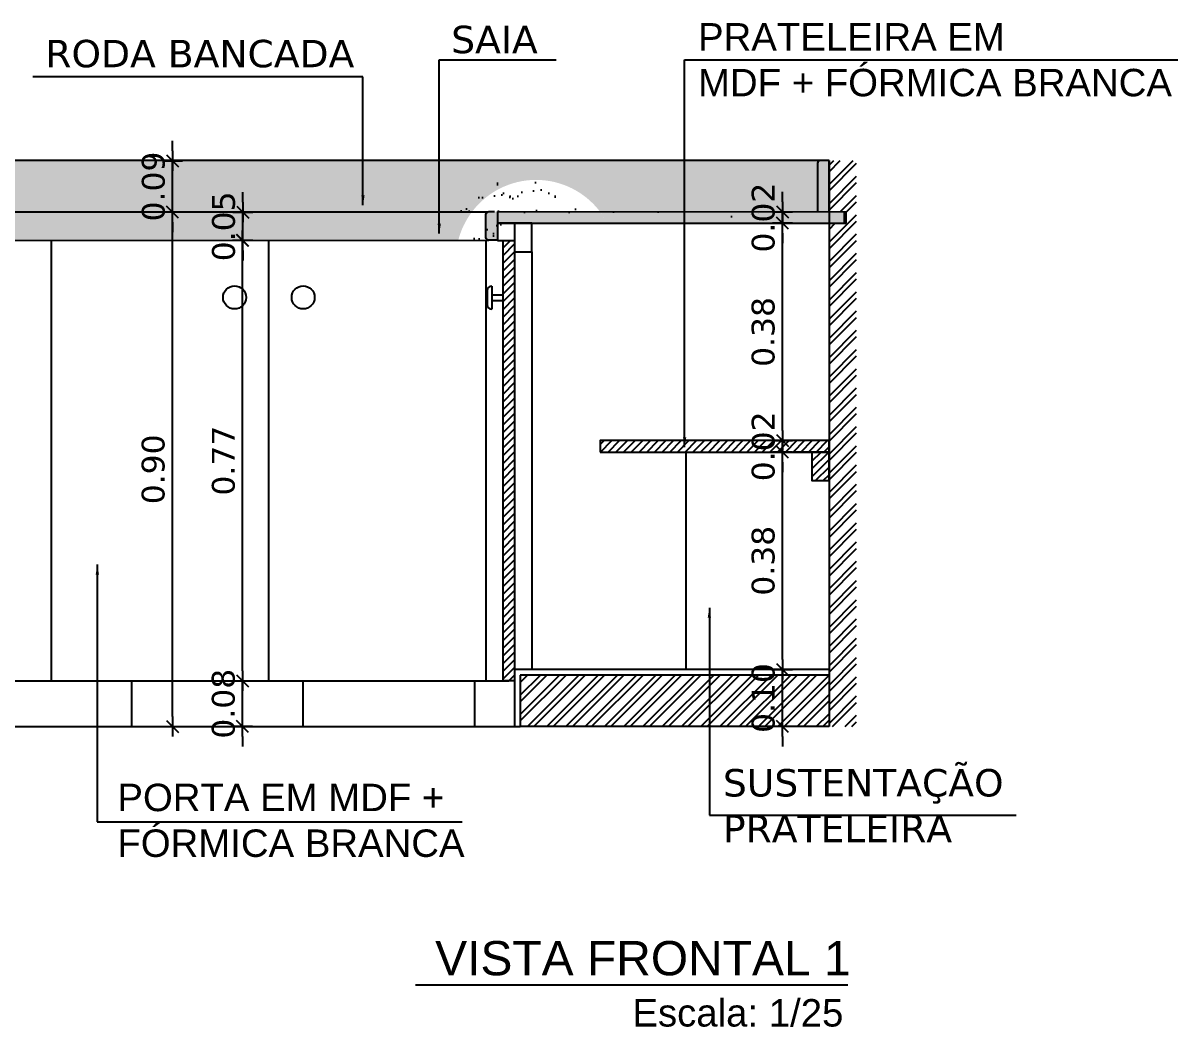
# Model space of a CAD drawing. Extents: x -36 to 357, y 137 to 237.
# Drawn here: x 18.57 to 20.59, y 147.239 to 148.995 of the extents above; entities that cross this region are included whole.
import ezdxf

# ---------------------------------------------------------------- set-up
doc = ezdxf.new("R2010")
doc.units = 0
doc.header["$LTSCALE"] = 0.01
doc.layers.get('0').update_dxf_attribs({"linetype": 'CONTINUOUS'})
doc.layers.get('DEFPOINTS').update_dxf_attribs({"linetype": 'CONTINUOUS'})
for name, color, linetype in [('01', 1, 'CONTINUOUS'), ('252', 252, 'CONTINUOUS'), ('A-AREAS', 2, 'CONTINUOUS'), ('A-COTAS', 1, 'CONTINUOUS'), ('A-HACHURAPARED', 254, 'CONTINUOUS'), ('A-PISOS-IDEN', 9, 'CONTINUOUS'), ('A-SOLEIRA', 1, 'CONTINUOUS'), ('AR-CORTE', 1, 'CONTINUOUS'), ('ARQ-CTA-1_025', 1, 'CONTINUOUS'), ('ARQ-HTC', 9, 'CONTINUOUS'), ('ARQ-SMB-1_025', 1, 'CONTINUOUS'), ('ARQ-TXT-1_025', 2, 'CONTINUOUS'), ('ARQ_CORTE1', 3, 'CONTINUOUS')]:
    doc.layers.add(name, color=color, linetype=linetype)
doc.styles.add('ESC-50-A20', font='arial.ttf', dxfattribs={"height": 0.1})
doc.styles.add('FNDE Texto Cota 0025', font='verdana.ttf', dxfattribs={"height": 0.04})
doc.dimstyles.new('FNDE 1-0025', dxfattribs={"dimscale": 5, "dimtxt": 0.04, "dimasz": 0.0035, "dimexe": 0.15, "dimexo": 0.15, "dimgap": 0.0025, "dimtad": 1, "dimzin": 1, "dimdsep": 46, "dimtxsty": 'FNDE Texto Cota 0025', "dimblk": 'tic', "dimcen": 0.015, "dimdle": 0.15, "dimse1": 1, "dimse2": 1, "dimclrd": 251, "dimclre": 251, "dimclrt": 256, "dimaunit": 1, "dimadec": 3, "dimazin": 0, "dimtfac": 1, "dimtix": 1, "dimtmove": 2, "dimatfit": 3, "dimfxl": 0.15, "dimtvp": 1, "dimtolj": 1, "dimtzin": 0, "dimarcsym": 0})
pattern_1 = [(217.5, (52.102056, -15.95451), (0.001600031, -0.048941324), [0, -0.038608, 0, -0.04318, 0, -0.041275]), (187.5, (52.102056, -15.95451), (-0.044952328, -0.07168251), [0, -0.020828, 0, -0.034798, 0, -0.013335]), (147.5, (52.1333, -15.95451), (-0.079099237, -0.000143718), [0, -0.0127, 0, -0.04572, 0, -0.05969]), (137.5, (52.1333, -15.95451), (-0.076355645, -0.022292932), [0, -0.00635, 0, -0.029972, 0, -0.03429])]

# ---------------------------------------------------------------- blocks, each defined once
blk = doc.blocks.new('tic')
at = {"color": 251}
for p, q in [((-1, 0), (1, 0)), ((0, -1), (0, 1))]:
    blk.add_line(p, q, dxfattribs=at)
blk.add_line((-0.6, -0.6), (0.6, 0.6))
blk = doc.blocks.new('*D107')
at = {"layer": 'ARQ-CTA-1_025', "color": 251, "lineweight": -2}
for p, q in [((19.8982, 147.8815), (19.8982, 147.899)), ((19.8982, 147.764), (19.8982, 147.864)), ((19.8982, 147.7465), (19.8982, 147.729))]:
    blk.add_line(p, q, dxfattribs=at)
at = {"layer": 'DEFPOINTS', "color": 0}
for p in [(19.8982, 147.864), (20.1237, 147.864, -2), (20.1237, 147.764, -2)]:
    blk.add_point(p, dxfattribs=at)
at = {"layer": 'ARQ-CTA-1_025', "color": 251, "lineweight": -2, "xscale": 0.0175, "yscale": 0.0175, "zscale": 0.0175}
for p, rotation in [((19.8982, 147.864), 270), ((19.8982, 147.764), 90)]:
    blk.add_blockref('tic', p, dxfattribs=dict(at, rotation=rotation))
at = {"layer": 'ARQ-CTA-1_025', "insert": (19.8649, 147.814), "char_height": 0.04, "attachment_point": 5, "rotation": 90, "style": 'FNDE Texto Cota 0025'}
blk.add_mtext('\\A1;0.10', dxfattribs=at)
blk = doc.blocks.new('*D108')
at = {"layer": 'ARQ-CTA-1_025', "color": 251, "lineweight": -2}
blk.add_line((19.8982, 147.8815), (19.8982, 148.2267), dxfattribs=at)
at = {"layer": 'DEFPOINTS', "color": 0}
for p in [(19.8982, 148.2442), (20.1237, 148.2442, -2), (20.1237, 147.864, -2)]:
    blk.add_point(p, dxfattribs=at)
at = {"layer": 'ARQ-CTA-1_025', "color": 251, "lineweight": -2, "xscale": 0.0175, "yscale": 0.0175, "zscale": 0.0175}
for p, rotation in [((19.8982, 148.2442), 90), ((19.8982, 147.864), 270)]:
    blk.add_blockref('tic', p, dxfattribs=dict(at, rotation=rotation))
at = {"layer": 'ARQ-CTA-1_025', "insert": (19.8648, 148.0541), "char_height": 0.04, "attachment_point": 5, "rotation": 90, "style": 'FNDE Texto Cota 0025'}
blk.add_mtext('\\A1;0.38', dxfattribs=at)
blk = doc.blocks.new('*D109')
at = {"layer": 'ARQ-CTA-1_025', "color": 251, "lineweight": -2}
for p, q in [((19.8982, 148.2817), (19.8982, 148.2992)), ((19.8982, 148.2442), (19.8982, 148.2642)), ((19.8982, 148.2267), (19.8982, 148.2092))]:
    blk.add_line(p, q, dxfattribs=at)
at = {"layer": 'DEFPOINTS', "color": 0}
for p in [(19.8982, 148.2642), (20.1237, 148.2642, -2), (20.1237, 148.2442, -2)]:
    blk.add_point(p, dxfattribs=at)
at = {"layer": 'ARQ-CTA-1_025', "color": 251, "lineweight": -2, "xscale": 0.0175, "yscale": 0.0175, "zscale": 0.0175}
for p, rotation in [((19.8982, 148.2642), 270), ((19.8982, 148.2442), 90)]:
    blk.add_blockref('tic', p, dxfattribs=dict(at, rotation=rotation))
at = {"layer": 'ARQ-CTA-1_025', "insert": (19.8649, 148.2542), "char_height": 0.04, "attachment_point": 5, "rotation": 90, "style": 'FNDE Texto Cota 0025'}
blk.add_mtext('\\A1;0.02', dxfattribs=at)
blk = doc.blocks.new('*D110')
at = {"layer": 'ARQ-CTA-1_025', "color": 251, "lineweight": -2}
blk.add_line((19.8982, 148.2817), (19.8982, 148.6269), dxfattribs=at)
at = {"layer": 'DEFPOINTS', "color": 0}
for p in [(19.8982, 148.6444), (20.1239, 148.6444, -2), (20.1237, 148.2642, -2)]:
    blk.add_point(p, dxfattribs=at)
at = {"layer": 'ARQ-CTA-1_025', "color": 251, "lineweight": -2, "xscale": 0.0175, "yscale": 0.0175, "zscale": 0.0175}
for p, rotation in [((19.8982, 148.6444), 90), ((19.8982, 148.2642), 270)]:
    blk.add_blockref('tic', p, dxfattribs=dict(at, rotation=rotation))
at = {"layer": 'ARQ-CTA-1_025', "insert": (19.8648, 148.4543), "char_height": 0.04, "attachment_point": 5, "rotation": 90, "style": 'FNDE Texto Cota 0025'}
blk.add_mtext('\\A1;0.38', dxfattribs=at)
blk = doc.blocks.new('*D111')
at = {"layer": 'ARQ-CTA-1_025', "color": 251, "lineweight": -2}
for p, q in [((19.8982, 148.6818), (19.8982, 148.6993)), ((19.8982, 148.6444), (19.8982, 148.6643)), ((19.8982, 148.6269), (19.8982, 148.6094))]:
    blk.add_line(p, q, dxfattribs=at)
at = {"layer": 'DEFPOINTS', "color": 0}
for p in [(19.8982, 148.6643), (20.1037, 148.6643, -2), (20.1239, 148.6444, -2)]:
    blk.add_point(p, dxfattribs=at)
at = {"layer": 'ARQ-CTA-1_025', "color": 251, "lineweight": -2, "xscale": 0.0175, "yscale": 0.0175, "zscale": 0.0175}
for p, rotation in [((19.8982, 148.6643), 270), ((19.8982, 148.6444), 90)]:
    blk.add_blockref('tic', p, dxfattribs=dict(at, rotation=rotation))
at = {"layer": 'ARQ-CTA-1_025', "insert": (19.8649, 148.6543), "char_height": 0.04, "attachment_point": 5, "rotation": 90, "style": 'FNDE Texto Cota 0025'}
blk.add_mtext('\\A1;0.02', dxfattribs=at)
blk = doc.blocks.new('*D278')
at = {"layer": 'ARQ-CTA-1_025', "color": 251, "lineweight": -2}
for p, q in [((18.9545, 148.6815), (18.9545, 148.699)), ((18.9545, 148.614), (18.9545, 148.664)), ((18.9545, 148.5965), (18.9545, 148.579))]:
    blk.add_line(p, q, dxfattribs=at)
at = {"layer": 'DEFPOINTS', "color": 0}
for p in [(18.9545, 148.664), (19.3665, 148.664), (19.3665, 148.614)]:
    blk.add_point(p, dxfattribs=at)
at = {"layer": 'ARQ-CTA-1_025', "color": 251, "lineweight": -2, "xscale": 0.0175, "yscale": 0.0175, "zscale": 0.0175}
for p, rotation in [((18.9545, 148.664), 270), ((18.9545, 148.614), 90)]:
    blk.add_blockref('tic', p, dxfattribs=dict(at, rotation=rotation))
at = {"layer": 'ARQ-CTA-1_025', "insert": (18.9211, 148.639), "char_height": 0.04, "attachment_point": 5, "rotation": 90, "style": 'FNDE Texto Cota 0025'}
blk.add_mtext('\\A1;0.05', dxfattribs=at)
blk = doc.blocks.new('*D279')
at = {"layer": 'ARQ-CTA-1_025', "color": 251, "lineweight": -2}
for p, q in [((18.8316, 148.7712), (18.8316, 148.7887)), ((18.8316, 148.6637), (18.8316, 148.7537)), ((18.8316, 148.6462), (18.8316, 148.6287))]:
    blk.add_line(p, q, dxfattribs=at)
at = {"layer": 'DEFPOINTS', "color": 0}
for p in [(18.8316, 148.7537), (19.2436, 148.7537), (19.2436, 148.6637)]:
    blk.add_point(p, dxfattribs=at)
at = {"layer": 'ARQ-CTA-1_025', "color": 251, "lineweight": -2, "xscale": 0.0175, "yscale": 0.0175, "zscale": 0.0175}
for p, rotation in [((18.8316, 148.7537), 270), ((18.8316, 148.6637), 90)]:
    blk.add_blockref('tic', p, dxfattribs=dict(at, rotation=rotation))
at = {"layer": 'ARQ-CTA-1_025', "insert": (18.7983, 148.7087), "char_height": 0.04, "attachment_point": 5, "rotation": 90, "style": 'FNDE Texto Cota 0025'}
blk.add_mtext('\\A1;0.09', dxfattribs=at)
blk = doc.blocks.new('*D280')
at = {"layer": 'ARQ-CTA-1_025', "color": 251, "lineweight": -2}
blk.add_line((18.9541, 147.8615), (18.9541, 148.5968), dxfattribs=at)
at = {"layer": 'DEFPOINTS', "color": 0}
for p in [(18.9541, 148.6143), (19.1458, 148.6143), (19.1903, 147.844)]:
    blk.add_point(p, dxfattribs=at)
at = {"layer": 'ARQ-CTA-1_025', "color": 251, "lineweight": -2, "xscale": 0.0175, "yscale": 0.0175, "zscale": 0.0175}
for p, rotation in [((18.9541, 148.6143), 90), ((18.9541, 147.844), 270)]:
    blk.add_blockref('tic', p, dxfattribs=dict(at, rotation=rotation))
at = {"layer": 'ARQ-CTA-1_025', "insert": (18.9208, 148.2292), "char_height": 0.04, "attachment_point": 5, "rotation": 90, "style": 'FNDE Texto Cota 0025'}
blk.add_mtext('\\A1;0.77', dxfattribs=at)
blk = doc.blocks.new('*D281')
at = {"layer": 'ARQ-CTA-1_025', "color": 251, "lineweight": -2}
blk.add_line((18.8313, 147.7815), (18.8313, 148.6465), dxfattribs=at)
at = {"layer": 'DEFPOINTS', "color": 0}
for p in [(18.8313, 148.664), (18.9545, 148.664), (18.9541, 147.764)]:
    blk.add_point(p, dxfattribs=at)
at = {"layer": 'ARQ-CTA-1_025', "color": 251, "lineweight": -2, "xscale": 0.0175, "yscale": 0.0175, "zscale": 0.0175}
for p, rotation in [((18.8313, 148.664), 90), ((18.8313, 147.764), 270)]:
    blk.add_blockref('tic', p, dxfattribs=dict(at, rotation=rotation))
at = {"layer": 'ARQ-CTA-1_025', "insert": (18.798, 148.214), "char_height": 0.04, "attachment_point": 5, "rotation": 90, "style": 'FNDE Texto Cota 0025'}
blk.add_mtext('\\A1;0.90', dxfattribs=at)
blk = doc.blocks.new('*D282')
at = {"layer": 'ARQ-CTA-1_025', "color": 251, "lineweight": -2}
for p, q in [((18.9541, 147.8615), (18.9541, 147.879)), ((18.9541, 147.764), (18.9541, 147.844)), ((18.9541, 147.7465), (18.9541, 147.729))]:
    blk.add_line(p, q, dxfattribs=at)
at = {"layer": 'DEFPOINTS', "color": 0}
for p in [(18.9541, 147.844), (19.0598, 147.844), (19.0598, 147.764)]:
    blk.add_point(p, dxfattribs=at)
at = {"layer": 'ARQ-CTA-1_025', "color": 251, "lineweight": -2, "xscale": 0.0175, "yscale": 0.0175, "zscale": 0.0175}
for p, rotation in [((18.9541, 147.844), 270), ((18.9541, 147.764), 90)]:
    blk.add_blockref('tic', p, dxfattribs=dict(at, rotation=rotation))
at = {"layer": 'ARQ-CTA-1_025', "insert": (18.9207, 147.804), "char_height": 0.04, "attachment_point": 5, "rotation": 90, "style": 'FNDE Texto Cota 0025'}
blk.add_mtext('\\A1;0.08', dxfattribs=at)

msp = doc.modelspace()

# ---------------------------------------------------------------- hatches: boundary and pattern name
at = {"ltscale": 10}
h = msp.add_hatch(dxfattribs=at)
h.set_pattern_fill('AR-SAND', color=252, scale=0.025, style=0)
h.set_pattern_definition([(37.5, (-4516.65056, 182.39572), (-0.00157483395, 0.04817059423), [0, -0.038, 0, -0.0425, 0, -0.040625]), (7.5, (-4516.65056, 182.39572), (0.0442444176, 0.0705536516), [0, -0.0205, 0, -0.03425, 0, -0.013125]), (327.5, (-4516.68131, 182.39572), (0.07785354654, 0.00014147634), [0, -0.0125, 0, -0.045, 0, -0.05875]), (317.5, (-4516.68131, 182.39572), (0.0751531651, 0.0219418891), [0, -0.00625, 0, -0.0295, 0, -0.03375])])
h.paths.add_polyline_path([(19.3999, 148.6643), (19.9598, 148.6643), (19.9598, 148.6543), (19.3999, 148.6543)])
at = {"layer": '01'}
h = msp.add_hatch(dxfattribs=at)
h.set_pattern_fill('ANSI32', color=251, scale=0.0025)
h.set_pattern_definition([(45, (43.492157, -23.197083), (-0.0168379802, 0.0168379802), []), (45, (43.503383, -23.197083), (-0.0168379802, 0.0168379802), [])])
h.paths.add_polyline_path([(20.0281, 148.7543), (19.9798, 148.7543), (19.9798, 148.6644), (20.0098, 148.6643), (20.0098, 148.6443), (19.9798, 148.6444), (19.9798, 147.764), (20.0281, 147.764)])
h = msp.add_hatch(dxfattribs=at)
h.set_pattern_fill('ANSI31', color=251, scale=0.003)
h.set_pattern_definition([(45, (40.310342, -27.731217), (-0.0067351921, 0.0067351921), [])])
h.paths.add_polyline_path([(19.4098, 148.6143), (19.4298, 148.6143), (19.4298, 147.844), (19.4098, 147.844)])
h = msp.add_hatch(dxfattribs=at)
h.set_pattern_fill('ANSI31', color=251, scale=0.003)
h.set_pattern_definition([(45, (684.195157, -141.733008), (-0.00673519209, 0.00673519209), [])])
h.paths.add_polyline_path([(19.5798, 148.2642), (19.9798, 148.2642), (19.9798, 148.2442), (19.5798, 148.2442)])
h = msp.add_hatch(dxfattribs=at)
h.set_pattern_fill('ANSI31', color=251, scale=0.003)
h.set_pattern_definition([(45, (49.277949, 3.262945), (-0.0067351921, 0.0067351921), [])])
h.paths.add_polyline_path([(19.9498, 148.2442), (19.9798, 148.2442), (19.9798, 148.1942), (19.9498, 148.1942)])
h = msp.add_hatch(dxfattribs=at)
h.set_pattern_fill('ANSI32', color=251, scale=0.0025)
h.set_pattern_definition([(45, (569.553048, 3.533773), (-0.0168379802, 0.0168379802), []), (45, (569.564273, 3.533773), (-0.0168379802, 0.0168379802), [])])
h.paths.add_polyline_path([(19.9793, 147.764), (19.4398, 147.764), (19.4398, 147.854), (19.9798, 147.854)])
at = {"layer": 'A-HACHURAPARED'}
h = msp.add_hatch(dxfattribs=at)
h.set_pattern_fill('AR-SAND', color=252, scale=0.001, angle=180)
h.set_pattern_definition(pattern_1)
h.paths.add_polyline_path([(19.9598, 148.7493, -0.414214), (19.9648, 148.7543), (17.8998, 148.7543), (17.8998, 148.664), (19.3553, 148.6643, -0.498342), (19.5793, 148.6646), (19.9598, 148.6644)])
h.paths.add_polyline_path([(19.3553, 148.6643), (17.8998, 148.664), (17.8998, 148.6143), (19.3314, 148.6147, -0.099072)])
h.paths.add_polyline_path([(19.8656, 148.6265), (19.8656, 148.6814), (19.7788, 148.6814), (19.7788, 148.6265)], flags=9)
h.paths.add_polyline_path([(18.9623, 148.6818), (18.9623, 148.7368), (18.8755, 148.7368), (18.8755, 148.6818)], flags=24)
h.paths.add_polyline_path([(19.3661, 148.7149), (19.5756, 148.7149), (19.5756, 148.7974), (19.3661, 148.7974)], flags=9)
h.paths.add_polyline_path([(18.9627, 148.6109), (18.9627, 148.6659), (18.8758, 148.6659), (18.8758, 148.6109)], flags=9)
h = msp.add_hatch(dxfattribs=at)
h.set_pattern_fill('AR-SAND', color=252, scale=0.001, angle=180)
h.set_pattern_definition([(217.5, (52.072056, -15.95451), (0.001600031, -0.048941324), [0, -0.038608, 0, -0.04318, 0, -0.041275]), (187.5, (52.072056, -15.95451), (-0.044952328, -0.07168251), [0, -0.020828, 0, -0.034798, 0, -0.013335]), (147.5, (52.1033, -15.95451), (-0.079099237, -0.000143718), [0, -0.0127, 0, -0.04572, 0, -0.05969]), (137.5, (52.1033, -15.95451), (-0.076355645, -0.022292932), [0, -0.00635, 0, -0.029972, 0, -0.03429])])
h.paths.add_polyline_path([(19.3253, 148.6643), (19.3829, 148.6643), (19.3998, 148.6643), (19.3998, 148.6647), (19.5493, 148.6646, 0.498342)])
h = msp.add_hatch(dxfattribs=at)
h.set_pattern_fill('AR-SAND', color=252, scale=0.001, angle=180)
h.set_pattern_definition(pattern_1)
h.paths.add_polyline_path([(19.4098, 148.6597, -0.306858), (19.4129, 148.6643), (19.3553, 148.6643, 0.099072), (19.3314, 148.6147), (19.4149, 148.6147, -0.420668), (19.4098, 148.6197)])
at = {"layer": 'ARQ-HTC'}
for points in [[(19.9598, 148.7493, -0.414214), (19.9648, 148.7543), (19.9798, 148.7543), (19.9798, 148.6643), (19.9598, 148.6643)], [(19.3798, 148.6597, -0.414214), (19.3848, 148.6647), (19.3948, 148.6647), (19.3998, 148.6647), (19.3998, 148.6147), (19.3848, 148.6147, -0.414214), (19.3798, 148.6197)], [(20.0098, 148.6643), (20.0048, 148.6643), (20.0048, 148.6443), (20.0098, 148.6443)]]:
    msp.add_hatch(color=256, dxfattribs=at).paths.add_polyline_path(points)
h = msp.add_hatch(color=256, dxfattribs=at)
edge = h.paths.add_edge_path()
edge.add_line((19.5793, 148.6646), (19.3998, 148.6647))
edge.add_line((19.3998, 148.6647), (19.3998, 148.6447))
edge.add_line((19.3998, 148.6447), (19.592, 148.6446))
edge.add_arc((19.4674, 148.58), 0.1403, 27.4213, 37.093)
edge = h.paths.add_edge_path()
edge.add_line((19.9798, 148.6644), (19.5793, 148.6646))
edge.add_arc((19.4674, 148.58), 0.1403, 27.4213, 37.093, ccw=False)
edge.add_line((19.592, 148.6446), (19.9798, 148.6444))
edge.add_line((19.9798, 148.6444), (19.9798, 148.6644))
h.paths.add_polyline_path([(20.0048, 148.6643), (19.9798, 148.6644), (19.9798, 148.6643), (19.9798, 148.6444), (20.0048, 148.6443)])

# ---------------------------------------------------------------- linework, layer by layer
at = {"color": 1}
msp.add_line((19.7298, 147.864), (19.7298, 148.2442), dxfattribs=at)
at = {"layer": '01', "ltscale": 10}
msp.add_line((19.9648, 148.7543), (18.2342, 148.7543), dxfattribs=at)
at = {"layer": '01'}
for p, q in [((19.9798, 148.7543), (19.9798, 147.764)), ((19.3998, 148.6143), (19.4098, 148.6143))]:
    msp.add_line(p, q, dxfattribs=at)
msp.add_lwpolyline([(19.4298, 148.6443), (19.4298, 148.5943), (19.4598, 148.5943), (19.4598, 148.6443), (19.3998, 148.6443)], dxfattribs=at)
at = {"layer": '252', "color": 252}
for p, q in [((18.7598, 147.844), (18.7598, 147.764)), ((19.0598, 147.844), (19.0598, 147.764)), ((19.3598, 147.844), (19.3598, 147.764))]:
    msp.add_line(p, q, dxfattribs=at)
at = {"layer": 'A-AREAS'}
msp.add_line((19.4098, 148.6143), (19.4298, 148.6143), dxfattribs=at)
for points in [[(19.4298, 147.844), (19.4098, 147.844), (19.4098, 148.6143), (19.4298, 148.6143)], [(19.5798, 148.2442), (19.9798, 148.2442), (19.9798, 148.2642), (19.5798, 148.2642)]]:
    msp.add_lwpolyline(points, close=True, dxfattribs=at)
msp.add_lwpolyline([(19.9498, 148.2442), (19.9498, 148.1942), (19.9798, 148.1942), (19.9798, 148.2442), (19.9203, 148.2442)], dxfattribs=at)
at = {"layer": 'A-COTAS'}
for p, q in [((18.6198, 147.8443), (18.6198, 148.6147)), ((18.9998, 147.8443), (18.9998, 148.6147)), ((19.3798, 148.6147), (19.3798, 147.844)), ((19.4598, 148.5943), (19.4598, 147.864)), ((19.3819, 148.5264), (19.3819, 148.5022)), ((19.3899, 148.5344), (19.3899, 148.4942)), ((19.3899, 148.5193), (19.4098, 148.5193)), ((19.3899, 148.5093), (19.4098, 148.5093))]:
    msp.add_line(p, q, dxfattribs=at)
for centre in [(18.9401, 148.5147), (19.0601, 148.5147)]:
    msp.add_circle(centre, 0.0201, dxfattribs=at)
for centre, start, end in [((19.3899, 148.5264), 90, 180), ((19.3899, 148.5022), 180, 270)]:
    msp.add_arc(centre, 0.008, start, end, dxfattribs=at)
at = {"layer": 'A-PISOS-IDEN', "color": 1}
for p, q in [((19.9798, 147.864), (19.4298, 147.864)), ((19.4298, 147.844), (19.4298, 147.764))]:
    msp.add_line(p, q, dxfattribs=at)
at = {"layer": 'A-SOLEIRA'}
msp.add_line((19.2568, 147.3121), (20.0125, 147.3121), dxfattribs=at)
at = {"layer": 'AR-CORTE', "color": 2}
for p, q in [((17.8598, 148.664), (19.3829, 148.6643)), ((17.8598, 148.6143), (19.3847, 148.6147)), ((19.4298, 147.864), (19.4298, 147.764)), ((17.8598, 147.844), (19.4198, 147.844)), ((17.7598, 147.764), (19.4398, 147.764))]:
    msp.add_line(p, q, dxfattribs=at)
at = {"layer": 'ARQ_CORTE1'}
for p, q in [((19.9598, 148.7493), (19.9598, 148.6643)), ((19.9798, 148.7543), (19.9648, 148.7543)), ((19.9798, 148.6643), (19.9798, 148.7543)), ((20.0098, 148.6443), (20.0098, 148.6643)), ((19.4398, 147.854), (19.4398, 147.764)), ((19.9798, 147.854), (19.4398, 147.854)), ((19.9798, 147.764), (19.4398, 147.764))]:
    msp.add_line(p, q, dxfattribs=at)
at = {"layer": 'ARQ_CORTE1', "extrusion": (0, 0, -1)}
for p, q in [((19.3998, 148.6647), (20.0098, 148.6643)), ((19.3998, 148.6447), (20.0098, 148.6443))]:
    msp.add_line(p, q, dxfattribs=at)
at = {"layer": 'ARQ_CORTE1'}
msp.add_lwpolyline([(19.3998, 148.6647), (19.3998, 148.6147), (19.3848, 148.6147, -0.414214), (19.3798, 148.6197), (19.3798, 148.6597, -0.414214), (19.3848, 148.6647), (19.3948, 148.6647)], format="xyb", dxfattribs=at)
msp.add_arc((19.9648, 148.7493), 0.005, 90, 180, dxfattribs=at)

# ---------------------------------------------------------------- texts
at = {"layer": 'ARQ-TXT-1_025', "char_height": 0.048, "attachment_point": 1, "style": 'ESC-50-A20'}
for s, width, insert in [('{\\fVerdana|b0|i0|c0|p34;SAIA}', 8.528178, (19.319, 148.9899)), ('{\\fVerdana|b0|i0|c0|p34;RODA BANCADA}', 0.570352, (18.6091, 148.9652)), ('{\\fVerdana|b0|i0|c0|p34;SUSTENTAÇÃO\\PPRATELEIRA}', 8.528178, (19.7942, 147.6898, 2))]:
    msp.add_mtext_dynamic_manual_height_columns(s, width=width, gutter_width=0.5, heights=[0], dxfattribs=dict(at, insert=insert))
for s, insert, width in [('\\PPRATELEIRA EM \\PMDF + FÓRMICA BRANCA', (19.7507, 149.0745, -3.9645), 0.872743), ('PORTA EM MDF + \\PFÓRMICA BRANCA', (18.7352, 147.6641, 0.9623), 0.686324)]:
    msp.add_mtext(s, dxfattribs=dict(at, insert=insert, width=width))
at = {"layer": 'ARQ-TXT-1_025', "color": 3, "attachment_point": 7, "style": 'ESC-50-A20'}
for s, insert, char_height, width in [('\\pi0.095962;VISTA FRONTAL 1', (19.195, 147.3281, -0.9815), 0.06, 0.806794), ('\\pi0.22439;Escala: 1/25', (19.4115, 147.2387, 0.8006), 0.048, 0.585435)]:
    msp.add_mtext(s, dxfattribs=dict(at, insert=insert, char_height=char_height, width=width))

# ---------------------------------------------------------------- dimensions: what is measured, and where the dimension line sits
at = {"layer": 'ARQ-CTA-1_025'}
dim = msp.add_aligned_dim(p1=(19.2436, 148.6637), p2=(19.2436, 148.7537), distance=0.412, text='0.09', dimstyle='FNDE 1-0025', dxfattribs=at)
dim.commit()
dim.dimension.update_dxf_attribs({"geometry": '*D279', "text_midpoint": (18.7983, 148.7087)})
for base, p1, p2, picture, middle in [((19.8982, 148.6643, 2), (20.1239, 148.6444), (20.1037, 148.6643), '*D111', (19.8649, 148.6543, 2)), ((18.8313, 148.664), (18.9541, 147.764), (18.9545, 148.664), '*D281', (18.798, 148.214)), ((19.8982, 148.6444, 2), (20.1237, 148.2642), (20.1239, 148.6444), '*D110', (19.8648, 148.4543, 2)), ((18.9541, 148.6143), (19.1903, 147.844), (19.1458, 148.6143), '*D280', (18.9208, 148.2292)), ((19.8982, 148.2642, 2), (20.1237, 148.2442), (20.1237, 148.2642), '*D109', (19.8649, 148.2542, 2)), ((19.8982, 148.2442, 2), (20.1237, 147.864), (20.1237, 148.2442), '*D108', (19.8648, 148.0541, 2)), ((19.8982, 147.864, 2), (20.1237, 147.764), (20.1237, 147.864), '*D107', (19.8649, 147.814, 2)), ((18.9541, 147.844), (19.0598, 147.764), (19.0598, 147.844), '*D282', (18.9207, 147.804))]:
    dim = msp.add_linear_dim(base=base, p1=p1, p2=p2, angle=90, dimstyle='FNDE 1-0025', dxfattribs=at)
    dim.commit()
    dim.dimension.update_dxf_attribs({"geometry": picture, "text_midpoint": middle})
dim = msp.add_aligned_dim(p1=(19.3665, 148.614), p2=(19.3665, 148.664), distance=0.412, dimstyle='FNDE 1-0025', dxfattribs=at)
dim.commit()
dim.dimension.update_dxf_attribs({"geometry": '*D278', "text_midpoint": (18.9211, 148.639)})

# ---------------------------------------------------------------- leaders
at = {"layer": 'ARQ-SMB-1_025', "ltscale": 10}
for points in [[(19.2981, 148.6263, -3.9645), (19.2981, 148.9305, -3.9645), (19.5024, 148.9305, -3.9645)], [(19.7273, 148.2526, -3.9645), (19.7273, 148.9301, -3.9645), (20.5899, 148.9301, -3.9645)], [(19.1647, 148.6758, -0.9815), (19.1647, 148.9004, -0.9815), (18.5872, 148.9004, -0.9815)], [(18.7001, 148.0474), (18.7001, 147.5974), (19.3383, 147.5974)], [(19.7705, 147.9719, 2), (19.7705, 147.6089, 2), (20.3073, 147.6089, 2)]]:
    msp.add_leader(points, dimstyle='FNDE 1-0025', override={"dimlfac": 100, "dimclrd": 252, "dimclre": 252}, dxfattribs=at)

doc.saveas('drawing.dxf')
